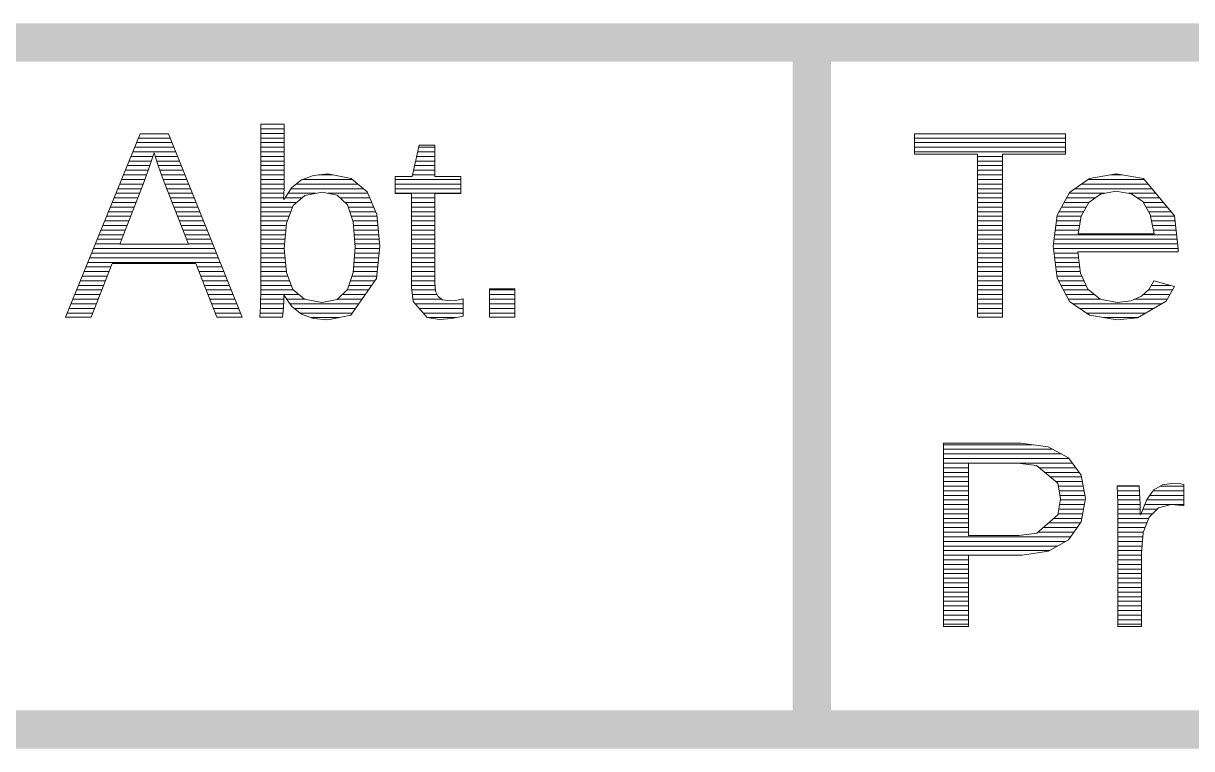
# Model space of a CAD drawing. Header units: millimetres. Extents: x 20 to 410, y 10 to 287.
# Drawn here: x 244.72 to 259.94, y 36.75 to 46.2 of the extents above; entities that cross this region are included whole.
import ezdxf

# ---------------------------------------------------------------- set-up
doc = ezdxf.new("R2010")
doc.units = ezdxf.units.MM
doc.layers.add('KANTEN', color=7, linetype='Continuous', lineweight=50)
doc.layers.add('TEXT', color=7, linetype='Continuous', lineweight=13)

msp = doc.modelspace()

# ---------------------------------------------------------------- linework, layer by layer
at = {"layer": 'KANTEN', "lineweight": 50, "const_width": 0.5}
for points in [[(229.97, 45.95), (410, 45.95)], [(254.99, 37), (254.99, 45.95)], [(229.97, 37), (410, 37)]]:
    msp.add_lwpolyline(points, dxfattribs=at)
at = {"layer": 'TEXT', "lineweight": 13}
for p, q in [((247.812, 44.886), (248.117, 44.886)), ((247.812, 44.826), (248.117, 44.826)), ((247.812, 44.766), (248.117, 44.766)), ((246.173, 44.586), (246.681, 44.586)), ((246.197, 44.646), (246.657, 44.646)), ((246.222, 44.706), (246.633, 44.706)), ((247.812, 44.706), (248.117, 44.706)), ((247.812, 44.646), (248.117, 44.646)), ((247.812, 44.586), (248.117, 44.586)), ((249.869, 44.586), (250.078, 44.586)), ((256.328, 44.706), (258.292, 44.706)), ((256.328, 44.646), (258.292, 44.646)), ((256.328, 44.586), (258.292, 44.586)), ((246.124, 44.466), (246.408, 44.466)), ((246.148, 44.526), (246.705, 44.526)), ((246.439, 44.466), (246.729, 44.466)), ((247.812, 44.526), (248.117, 44.526)), ((247.812, 44.466), (248.117, 44.466)), ((249.842, 44.466), (250.078, 44.466)), ((249.855, 44.526), (250.078, 44.526)), ((256.328, 44.526), (258.292, 44.526)), ((257.148, 44.466), (257.471, 44.466)), ((246.05, 44.286), (246.348, 44.286)), ((246.075, 44.346), (246.368, 44.346)), ((246.099, 44.406), (246.388, 44.406)), ((246.459, 44.406), (246.753, 44.406)), ((246.479, 44.346), (246.777, 44.346)), ((246.499, 44.286), (246.802, 44.286)), ((247.812, 44.406), (248.117, 44.406)), ((247.812, 44.346), (248.117, 44.346)), ((247.812, 44.286), (248.117, 44.286)), ((249.803, 44.286), (250.078, 44.286)), ((249.816, 44.346), (250.078, 44.346)), ((249.829, 44.406), (250.078, 44.406)), ((257.148, 44.406), (257.471, 44.406)), ((257.148, 44.346), (257.471, 44.346)), ((257.148, 44.286), (257.471, 44.286)), ((246.001, 44.166), (246.304, 44.166)), ((246.026, 44.226), (246.326, 44.226)), ((246.52, 44.226), (246.826, 44.226)), ((246.542, 44.166), (246.85, 44.166)), ((247.812, 44.226), (248.117, 44.226)), ((247.812, 44.166), (248.117, 44.166)), ((248.352, 44.166), (249.007, 44.166)), ((248.563, 44.226), (248.754, 44.226)), ((249.561, 44.166), (250.418, 44.166)), ((249.79, 44.226), (250.078, 44.226)), ((257.148, 44.226), (257.471, 44.226)), ((257.148, 44.166), (257.471, 44.166)), ((258.588, 44.166), (259.318, 44.166)), ((258.881, 44.226), (259.028, 44.226)), ((245.928, 43.986), (246.236, 43.986)), ((245.952, 44.046), (246.259, 44.046)), ((245.977, 44.106), (246.282, 44.106)), ((246.565, 44.106), (246.874, 44.106)), ((246.589, 44.046), (246.898, 44.046)), ((246.612, 43.986), (246.922, 43.986)), ((247.812, 44.106), (248.116, 44.106)), ((247.812, 44.046), (248.115, 44.046)), ((247.812, 43.986), (248.113, 43.986)), ((248.167, 43.986), (248.526, 43.986)), ((248.206, 44.046), (249.15, 44.046)), ((248.272, 44.106), (249.078, 44.106)), ((248.689, 43.986), (249.207, 43.986)), ((249.561, 44.106), (250.418, 44.106)), ((249.561, 44.046), (250.418, 44.046)), ((249.561, 43.986), (250.418, 43.986)), ((257.148, 44.106), (257.471, 44.106)), ((257.148, 44.046), (257.471, 44.046)), ((257.148, 43.986), (257.471, 43.986)), ((258.341, 43.986), (258.805, 43.986)), ((258.417, 44.046), (259.417, 44.046)), ((258.502, 44.106), (259.367, 44.106)), ((259.113, 43.986), (259.467, 43.986)), ((245.879, 43.866), (246.189, 43.866)), ((245.903, 43.926), (246.212, 43.926)), ((246.635, 43.926), (246.946, 43.926)), ((246.659, 43.866), (246.97, 43.866)), ((247.812, 43.926), (248.111, 43.926)), ((247.812, 43.866), (248.281, 43.866)), ((248.128, 43.926), (248.35, 43.926)), ((248.845, 43.926), (249.232, 43.926)), ((248.909, 43.866), (249.257, 43.866)), ((249.774, 43.926), (250.078, 43.926)), ((249.774, 43.866), (250.078, 43.866)), ((257.148, 43.926), (257.471, 43.926)), ((257.148, 43.866), (257.471, 43.866)), ((258.276, 43.866), (258.6, 43.866)), ((258.308, 43.926), (258.682, 43.926)), ((259.232, 43.926), (259.517, 43.926)), ((259.308, 43.866), (259.567, 43.866)), ((245.806, 43.686), (246.119, 43.686)), ((245.83, 43.746), (246.142, 43.746)), ((245.855, 43.806), (246.166, 43.806)), ((246.682, 43.806), (246.994, 43.806)), ((246.705, 43.746), (247.018, 43.746)), ((246.729, 43.686), (247.042, 43.686)), ((247.812, 43.806), (248.227, 43.806)), ((247.812, 43.746), (248.204, 43.746)), ((247.812, 43.686), (248.181, 43.686)), ((248.951, 43.806), (249.282, 43.806)), ((248.972, 43.746), (249.307, 43.746)), ((248.993, 43.686), (249.325, 43.686)), ((249.774, 43.806), (250.078, 43.806)), ((249.774, 43.746), (250.078, 43.746)), ((249.774, 43.686), (250.078, 43.686)), ((257.148, 43.806), (257.471, 43.806)), ((257.148, 43.746), (257.471, 43.746)), ((257.148, 43.686), (257.471, 43.686)), ((258.185, 43.686), (258.497, 43.686)), ((258.211, 43.746), (258.53, 43.746)), ((258.244, 43.806), (258.564, 43.806)), ((259.342, 43.806), (259.616, 43.806)), ((259.376, 43.746), (259.666, 43.746)), ((259.402, 43.686), (259.713, 43.686)), ((245.757, 43.566), (246.072, 43.566)), ((245.781, 43.626), (246.096, 43.626)), ((246.752, 43.626), (247.067, 43.626)), ((246.776, 43.566), (247.091, 43.566)), ((247.812, 43.626), (248.157, 43.626)), ((247.812, 43.566), (248.144, 43.566)), ((249.014, 43.626), (249.331, 43.626)), ((249.021, 43.566), (249.337, 43.566)), ((249.774, 43.626), (250.078, 43.626)), ((249.774, 43.566), (250.078, 43.566)), ((257.148, 43.626), (257.471, 43.626)), ((257.148, 43.566), (257.471, 43.566)), ((258.169, 43.566), (258.476, 43.566)), ((258.177, 43.626), (258.487, 43.626)), ((259.414, 43.626), (259.72, 43.626)), ((259.426, 43.566), (259.727, 43.566)), ((245.683, 43.386), (246.003, 43.386)), ((245.708, 43.446), (246.026, 43.446)), ((245.732, 43.506), (246.049, 43.506)), ((246.799, 43.506), (247.115, 43.506)), ((246.822, 43.446), (247.139, 43.446)), ((246.846, 43.386), (247.163, 43.386)), ((247.812, 43.506), (248.138, 43.506)), ((247.812, 43.446), (248.133, 43.446)), ((247.812, 43.386), (248.128, 43.386)), ((249.026, 43.506), (249.343, 43.506)), ((249.03, 43.446), (249.349, 43.446)), ((249.035, 43.386), (249.354, 43.386)), ((249.774, 43.506), (250.078, 43.506)), ((249.774, 43.446), (250.078, 43.446)), ((249.774, 43.386), (250.078, 43.386)), ((257.148, 43.506), (257.471, 43.506)), ((257.148, 43.446), (257.471, 43.446)), ((257.148, 43.386), (257.471, 43.386)), ((258.145, 43.386), (259.748, 43.386)), ((258.153, 43.446), (259.741, 43.446)), ((258.161, 43.506), (258.466, 43.506)), ((259.438, 43.506), (259.734, 43.506)), ((245.634, 43.266), (247.211, 43.266)), ((245.659, 43.326), (245.979, 43.326)), ((246.869, 43.326), (247.187, 43.326)), ((247.812, 43.326), (248.122, 43.326)), ((247.812, 43.266), (248.117, 43.266)), ((249.04, 43.326), (249.36, 43.326)), ((249.041, 43.266), (249.36, 43.266)), ((249.774, 43.326), (250.078, 43.326)), ((249.774, 43.266), (250.078, 43.266)), ((257.148, 43.326), (257.471, 43.326)), ((257.148, 43.266), (257.471, 43.266)), ((258.137, 43.326), (259.756, 43.326)), ((258.138, 43.266), (259.763, 43.266)), ((245.561, 43.086), (247.283, 43.086)), ((245.585, 43.146), (247.259, 43.146)), ((245.61, 43.206), (247.235, 43.206)), ((247.812, 43.206), (248.123, 43.206)), ((247.812, 43.146), (248.128, 43.146)), ((247.812, 43.086), (248.134, 43.086)), ((249.027, 43.086), (249.342, 43.086)), ((249.032, 43.146), (249.348, 43.146)), ((249.037, 43.206), (249.354, 43.206)), ((249.774, 43.206), (250.078, 43.206)), ((249.774, 43.146), (250.078, 43.146)), ((249.774, 43.086), (250.078, 43.086)), ((257.148, 43.206), (257.471, 43.206)), ((257.148, 43.146), (257.471, 43.146)), ((257.148, 43.086), (257.471, 43.086)), ((258.146, 43.206), (258.456, 43.206)), ((258.153, 43.146), (258.463, 43.146)), ((258.161, 43.086), (258.47, 43.086)), ((245.512, 42.966), (245.839, 42.966)), ((245.536, 43.026), (245.862, 43.026)), ((246.984, 43.026), (247.307, 43.026)), ((247.008, 42.966), (247.332, 42.966)), ((247.812, 43.026), (248.139, 43.026)), ((247.812, 42.966), (248.145, 42.966)), ((249.018, 42.966), (249.33, 42.966)), ((249.023, 43.026), (249.336, 43.026)), ((249.774, 43.026), (250.078, 43.026)), ((249.774, 42.966), (250.078, 42.966)), ((257.148, 43.026), (257.471, 43.026)), ((257.148, 42.966), (257.471, 42.966)), ((258.168, 43.026), (258.477, 43.026)), ((258.176, 42.966), (258.484, 42.966)), ((245.438, 42.786), (245.768, 42.786)), ((245.463, 42.846), (245.791, 42.846)), ((245.487, 42.906), (245.815, 42.906)), ((247.031, 42.906), (247.356, 42.906)), ((247.055, 42.846), (247.38, 42.846)), ((247.078, 42.786), (247.404, 42.786)), ((247.812, 42.906), (248.164, 42.906)), ((247.812, 42.846), (248.188, 42.846)), ((247.812, 42.786), (248.212, 42.786)), ((248.959, 42.786), (249.258, 42.786)), ((248.979, 42.846), (249.3, 42.846)), ((249, 42.906), (249.324, 42.906)), ((249.774, 42.906), (250.078, 42.906)), ((249.774, 42.846), (250.078, 42.846)), ((249.774, 42.786), (250.082, 42.786)), ((257.148, 42.906), (257.471, 42.906)), ((257.148, 42.846), (257.471, 42.846)), ((257.148, 42.786), (257.471, 42.786)), ((258.184, 42.906), (258.505, 42.906)), ((258.205, 42.846), (258.533, 42.846)), ((258.237, 42.786), (258.561, 42.786)), ((259.413, 42.786), (259.659, 42.786)), ((259.446, 42.846), (259.448, 42.846)), ((245.365, 42.606), (245.697, 42.606)), ((245.39, 42.666), (245.721, 42.666)), ((245.414, 42.726), (245.744, 42.726)), ((247.101, 42.726), (247.428, 42.726)), ((247.125, 42.666), (247.452, 42.666)), ((247.148, 42.606), (247.476, 42.606)), ((247.81, 42.606), (248.113, 42.606)), ((247.811, 42.726), (248.241, 42.726)), ((247.811, 42.666), (248.312, 42.666)), ((248.151, 42.606), (248.382, 42.606)), ((248.807, 42.606), (249.131, 42.606)), ((248.871, 42.666), (249.174, 42.666)), ((248.934, 42.726), (249.216, 42.726)), ((249.778, 42.726), (250.088, 42.726)), ((249.785, 42.666), (250.109, 42.666)), ((249.793, 42.606), (250.17, 42.606)), ((250.428, 42.606), (250.448, 42.606)), ((250.79, 42.726), (251.121, 42.726)), ((250.79, 42.666), (251.121, 42.666)), ((250.79, 42.606), (251.121, 42.606)), ((257.148, 42.726), (257.471, 42.726)), ((257.148, 42.666), (257.471, 42.666)), ((257.148, 42.606), (257.471, 42.606)), ((258.268, 42.726), (258.598, 42.726)), ((258.3, 42.666), (258.673, 42.666)), ((258.332, 42.606), (258.755, 42.606)), ((259.194, 42.606), (259.62, 42.606)), ((259.308, 42.666), (259.654, 42.666)), ((259.374, 42.726), (259.688, 42.726)), ((245.316, 42.486), (245.65, 42.486)), ((245.341, 42.546), (245.673, 42.546)), ((247.172, 42.546), (247.5, 42.546)), ((247.195, 42.486), (247.524, 42.486)), ((247.808, 42.486), (248.106, 42.486)), ((247.81, 42.546), (248.11, 42.546)), ((248.192, 42.546), (249.089, 42.546)), ((248.247, 42.486), (249.047, 42.486)), ((249.824, 42.546), (250.448, 42.546)), ((249.876, 42.486), (250.448, 42.486)), ((250.79, 42.546), (251.121, 42.546)), ((250.79, 42.486), (251.121, 42.486)), ((257.148, 42.546), (257.471, 42.546)), ((257.148, 42.486), (257.471, 42.486)), ((258.393, 42.546), (259.546, 42.546)), ((258.479, 42.486), (259.443, 42.486)), ((245.292, 42.426), (245.626, 42.426)), ((247.219, 42.426), (247.548, 42.426)), ((247.805, 42.426), (248.102, 42.426)), ((248.323, 42.426), (249.005, 42.426)), ((248.467, 42.366), (248.836, 42.366)), ((249.929, 42.426), (250.448, 42.426)), ((249.998, 42.366), (250.359, 42.366)), ((250.79, 42.426), (251.121, 42.426)), ((257.148, 42.426), (257.471, 42.426)), ((258.565, 42.426), (259.339, 42.426)), ((258.789, 42.366), (259.236, 42.366)), ((256.705, 40.71), (257.856, 40.71)), ((256.705, 40.65), (258.127, 40.65)), ((256.705, 40.59), (258.24, 40.59)), ((256.705, 40.53), (258.34, 40.53)), ((256.705, 40.47), (258.384, 40.47)), ((256.705, 40.41), (257.029, 40.41)), ((256.705, 40.35), (257.029, 40.35)), ((257.952, 40.41), (258.428, 40.41)), ((258.024, 40.35), (258.472, 40.35)), ((256.705, 40.29), (257.029, 40.29)), ((256.705, 40.23), (257.029, 40.23)), ((258.096, 40.29), (258.502, 40.29)), ((258.168, 40.23), (258.513, 40.23)), ((256.705, 40.17), (257.029, 40.17)), ((256.705, 40.11), (257.029, 40.11)), ((256.705, 40.05), (257.029, 40.05)), ((258.199, 40.17), (258.524, 40.17)), ((258.21, 40.11), (258.535, 40.11)), ((258.22, 40.05), (258.546, 40.05)), ((258.967, 40.17), (259.255, 40.17)), ((258.969, 40.11), (259.257, 40.11)), ((258.971, 40.05), (259.26, 40.05)), ((259.391, 40.05), (259.835, 40.05)), ((259.434, 40.11), (259.835, 40.11)), ((259.527, 40.17), (259.835, 40.17)), ((256.705, 39.99), (257.029, 39.99)), ((256.705, 39.93), (257.029, 39.93)), ((256.705, 39.87), (257.029, 39.87)), ((258.205, 39.87), (258.527, 39.87)), ((258.215, 39.93), (258.538, 39.93)), ((258.224, 39.99), (258.549, 39.99)), ((258.973, 39.99), (259.262, 39.99)), ((258.975, 39.93), (259.265, 39.93)), ((258.975, 39.87), (259.266, 39.87)), ((259.303, 39.87), (259.486, 39.87)), ((259.327, 39.93), (259.835, 39.93)), ((259.35, 39.99), (259.835, 39.99)), ((256.705, 39.81), (257.029, 39.81)), ((256.705, 39.75), (257.029, 39.75)), ((258.14, 39.75), (258.505, 39.75)), ((258.195, 39.81), (258.516, 39.81)), ((258.976, 39.81), (259.268, 39.81)), ((258.977, 39.75), (259.376, 39.75)), ((259.279, 39.81), (259.426, 39.81)), ((256.705, 39.69), (257.029, 39.69)), ((256.705, 39.63), (257.029, 39.63)), ((256.705, 39.57), (257.029, 39.57)), ((257.936, 39.57), (258.401, 39.57)), ((258.004, 39.63), (258.444, 39.63)), ((258.072, 39.69), (258.486, 39.69)), ((258.977, 39.69), (259.353, 39.69)), ((258.977, 39.63), (259.331, 39.63)), ((258.977, 39.57), (259.308, 39.57)), ((256.705, 39.51), (258.359, 39.51)), ((256.705, 39.45), (258.295, 39.45)), ((258.977, 39.51), (259.302, 39.51)), ((258.977, 39.45), (259.296, 39.45)), ((256.705, 39.39), (258.19, 39.39)), ((256.705, 39.33), (258.086, 39.33)), ((256.705, 39.27), (257.029, 39.27)), ((258.977, 39.39), (259.29, 39.39)), ((258.977, 39.33), (259.285, 39.33)), ((258.977, 39.27), (259.282, 39.27)), ((256.705, 39.21), (257.029, 39.21)), ((256.705, 39.15), (257.029, 39.15)), ((258.977, 39.21), (259.282, 39.21)), ((258.977, 39.15), (259.282, 39.15)), ((256.705, 39.09), (257.029, 39.09)), ((256.705, 39.03), (257.029, 39.03)), ((256.705, 38.97), (257.029, 38.97)), ((258.977, 39.09), (259.282, 39.09)), ((258.977, 39.03), (259.282, 39.03)), ((258.977, 38.97), (259.282, 38.97)), ((256.705, 38.91), (257.029, 38.91)), ((256.705, 38.85), (257.029, 38.85)), ((258.977, 38.91), (259.282, 38.91)), ((258.977, 38.85), (259.282, 38.85)), ((256.705, 38.79), (257.029, 38.79)), ((256.705, 38.73), (257.029, 38.73)), ((256.705, 38.67), (257.029, 38.67)), ((258.977, 38.79), (259.282, 38.79)), ((258.977, 38.73), (259.282, 38.73)), ((258.977, 38.67), (259.282, 38.67)), ((256.705, 38.61), (257.029, 38.61)), ((256.705, 38.55), (257.029, 38.55)), ((258.977, 38.61), (259.282, 38.61)), ((258.977, 38.55), (259.282, 38.55)), ((256.705, 38.49), (257.029, 38.49)), ((256.705, 38.43), (257.029, 38.43)), ((256.705, 38.37), (257.029, 38.37)), ((258.977, 38.49), (259.282, 38.49)), ((258.977, 38.43), (259.282, 38.43)), ((258.977, 38.37), (259.282, 38.37))]:
    msp.add_line(p, q, dxfattribs=at)
for points in [[(245.879, 43.069), (245.604, 42.37), (245.269, 42.37), (246.243, 44.759), (246.612, 44.759), (247.571, 42.37), (247.24, 42.37), (246.968, 43.069), (245.879, 43.069)], [(249.321, 42.876), (248.984, 42.396), (248.688, 42.336), (248.498, 42.355), (248.342, 42.411), (248.216, 42.51), (248.117, 42.655), (248.114, 42.655), (248.112, 42.588), (248.107, 42.494), (248.101, 42.409), (248.097, 42.37), (247.802, 42.37), (247.809, 42.51), (247.812, 42.748), (247.812, 44.886), (248.117, 44.886), (248.117, 44.169), (248.115, 44.049), (248.11, 43.91), (248.117, 43.91), (248.216, 44.061), (248.342, 44.162), (248.498, 44.219), (248.688, 44.238), (248.99, 44.18), (249.2, 44.004), (249.322, 43.71), (249.363, 43.296), (249.321, 42.876)], [(257.471, 44.495), (257.471, 42.37), (257.148, 42.37), (257.148, 44.495), (256.328, 44.495), (256.328, 44.759), (258.292, 44.759), (258.292, 44.495), (257.471, 44.495)], [(250.448, 42.384), (250.295, 42.353), (250.14, 42.343), (249.98, 42.369), (249.796, 42.577), (249.774, 42.758), (249.774, 43.982), (249.561, 43.982), (249.561, 44.204), (249.785, 44.204), (249.875, 44.615), (250.078, 44.615), (250.078, 44.204), (250.418, 44.204), (250.418, 43.982), (250.078, 43.982), (250.078, 42.825), (250.089, 42.712), (250.121, 42.639), (250.181, 42.599), (250.272, 42.585), (250.346, 42.591), (250.448, 42.609), (250.448, 42.384)], [(246.355, 44.307), (246.282, 44.106), (245.977, 43.321), (246.871, 43.321), (246.564, 44.109), (246.517, 44.234), (246.469, 44.374), (246.423, 44.515), (246.408, 44.467), (246.355, 44.307)], [(259.446, 42.846), (259.714, 42.77), (259.605, 42.58), (259.231, 42.363), (258.966, 42.336), (258.608, 42.396), (258.346, 42.578), (258.187, 42.88), (258.134, 43.299), (258.187, 43.701), (258.346, 43.996), (258.605, 44.178), (258.954, 44.238), (259.308, 44.178), (259.712, 43.69), (259.763, 43.264), (259.763, 43.223), (258.454, 43.223), (258.487, 42.944), (258.585, 42.736), (258.745, 42.608), (258.966, 42.565), (259.145, 42.585), (259.284, 42.645), (259.384, 42.735), (259.446, 42.846)], [(249.017, 43.616), (248.941, 43.836), (248.807, 43.961), (248.61, 44.002), (248.388, 43.958), (248.235, 43.826), (248.147, 43.598), (248.117, 43.267), (248.146, 42.953), (248.232, 42.733), (248.384, 42.605), (248.607, 42.562), (248.806, 42.604), (248.94, 42.732), (249.017, 42.956), (249.043, 43.286), (249.017, 43.616)], [(258.498, 43.688), (258.458, 43.457), (259.448, 43.457), (259.398, 43.708), (259.3, 43.88), (259.151, 43.98), (258.949, 44.013), (258.75, 43.976), (258.598, 43.864), (258.498, 43.688)], [(250.79, 42.37), (250.79, 42.741), (251.121, 42.741), (251.121, 42.37), (250.79, 42.37)], [(258.067, 40.682), (258.332, 40.541), (258.498, 40.314), (258.553, 40.01), (258.497, 39.706), (258.331, 39.471), (258.071, 39.321), (257.731, 39.271), (257.029, 39.271), (257.029, 38.34), (256.705, 38.34), (256.705, 40.729), (257.71, 40.729), (258.067, 40.682)], [(258.192, 40.209), (257.914, 40.441), (257.671, 40.469), (257.029, 40.469), (257.029, 39.527), (257.685, 39.527), (257.922, 39.557), (258.193, 39.797), (258.227, 40.007), (258.192, 40.209)], [(259.443, 40.122), (259.557, 40.187), (259.711, 40.208), (259.772, 40.204), (259.835, 40.192), (259.835, 39.912), (259.764, 39.924), (259.672, 39.929), (259.504, 39.888), (259.382, 39.765), (259.307, 39.566), (259.282, 39.296), (259.282, 38.34), (258.977, 38.34), (258.977, 39.747), (258.974, 39.951), (258.967, 40.174), (259.255, 40.174), (259.265, 39.925), (259.268, 39.8), (259.275, 39.8), (259.354, 39.998), (259.443, 40.122)]]:
    msp.add_lwpolyline(points, close=True, dxfattribs=at)

doc.saveas('drawing.dxf')
